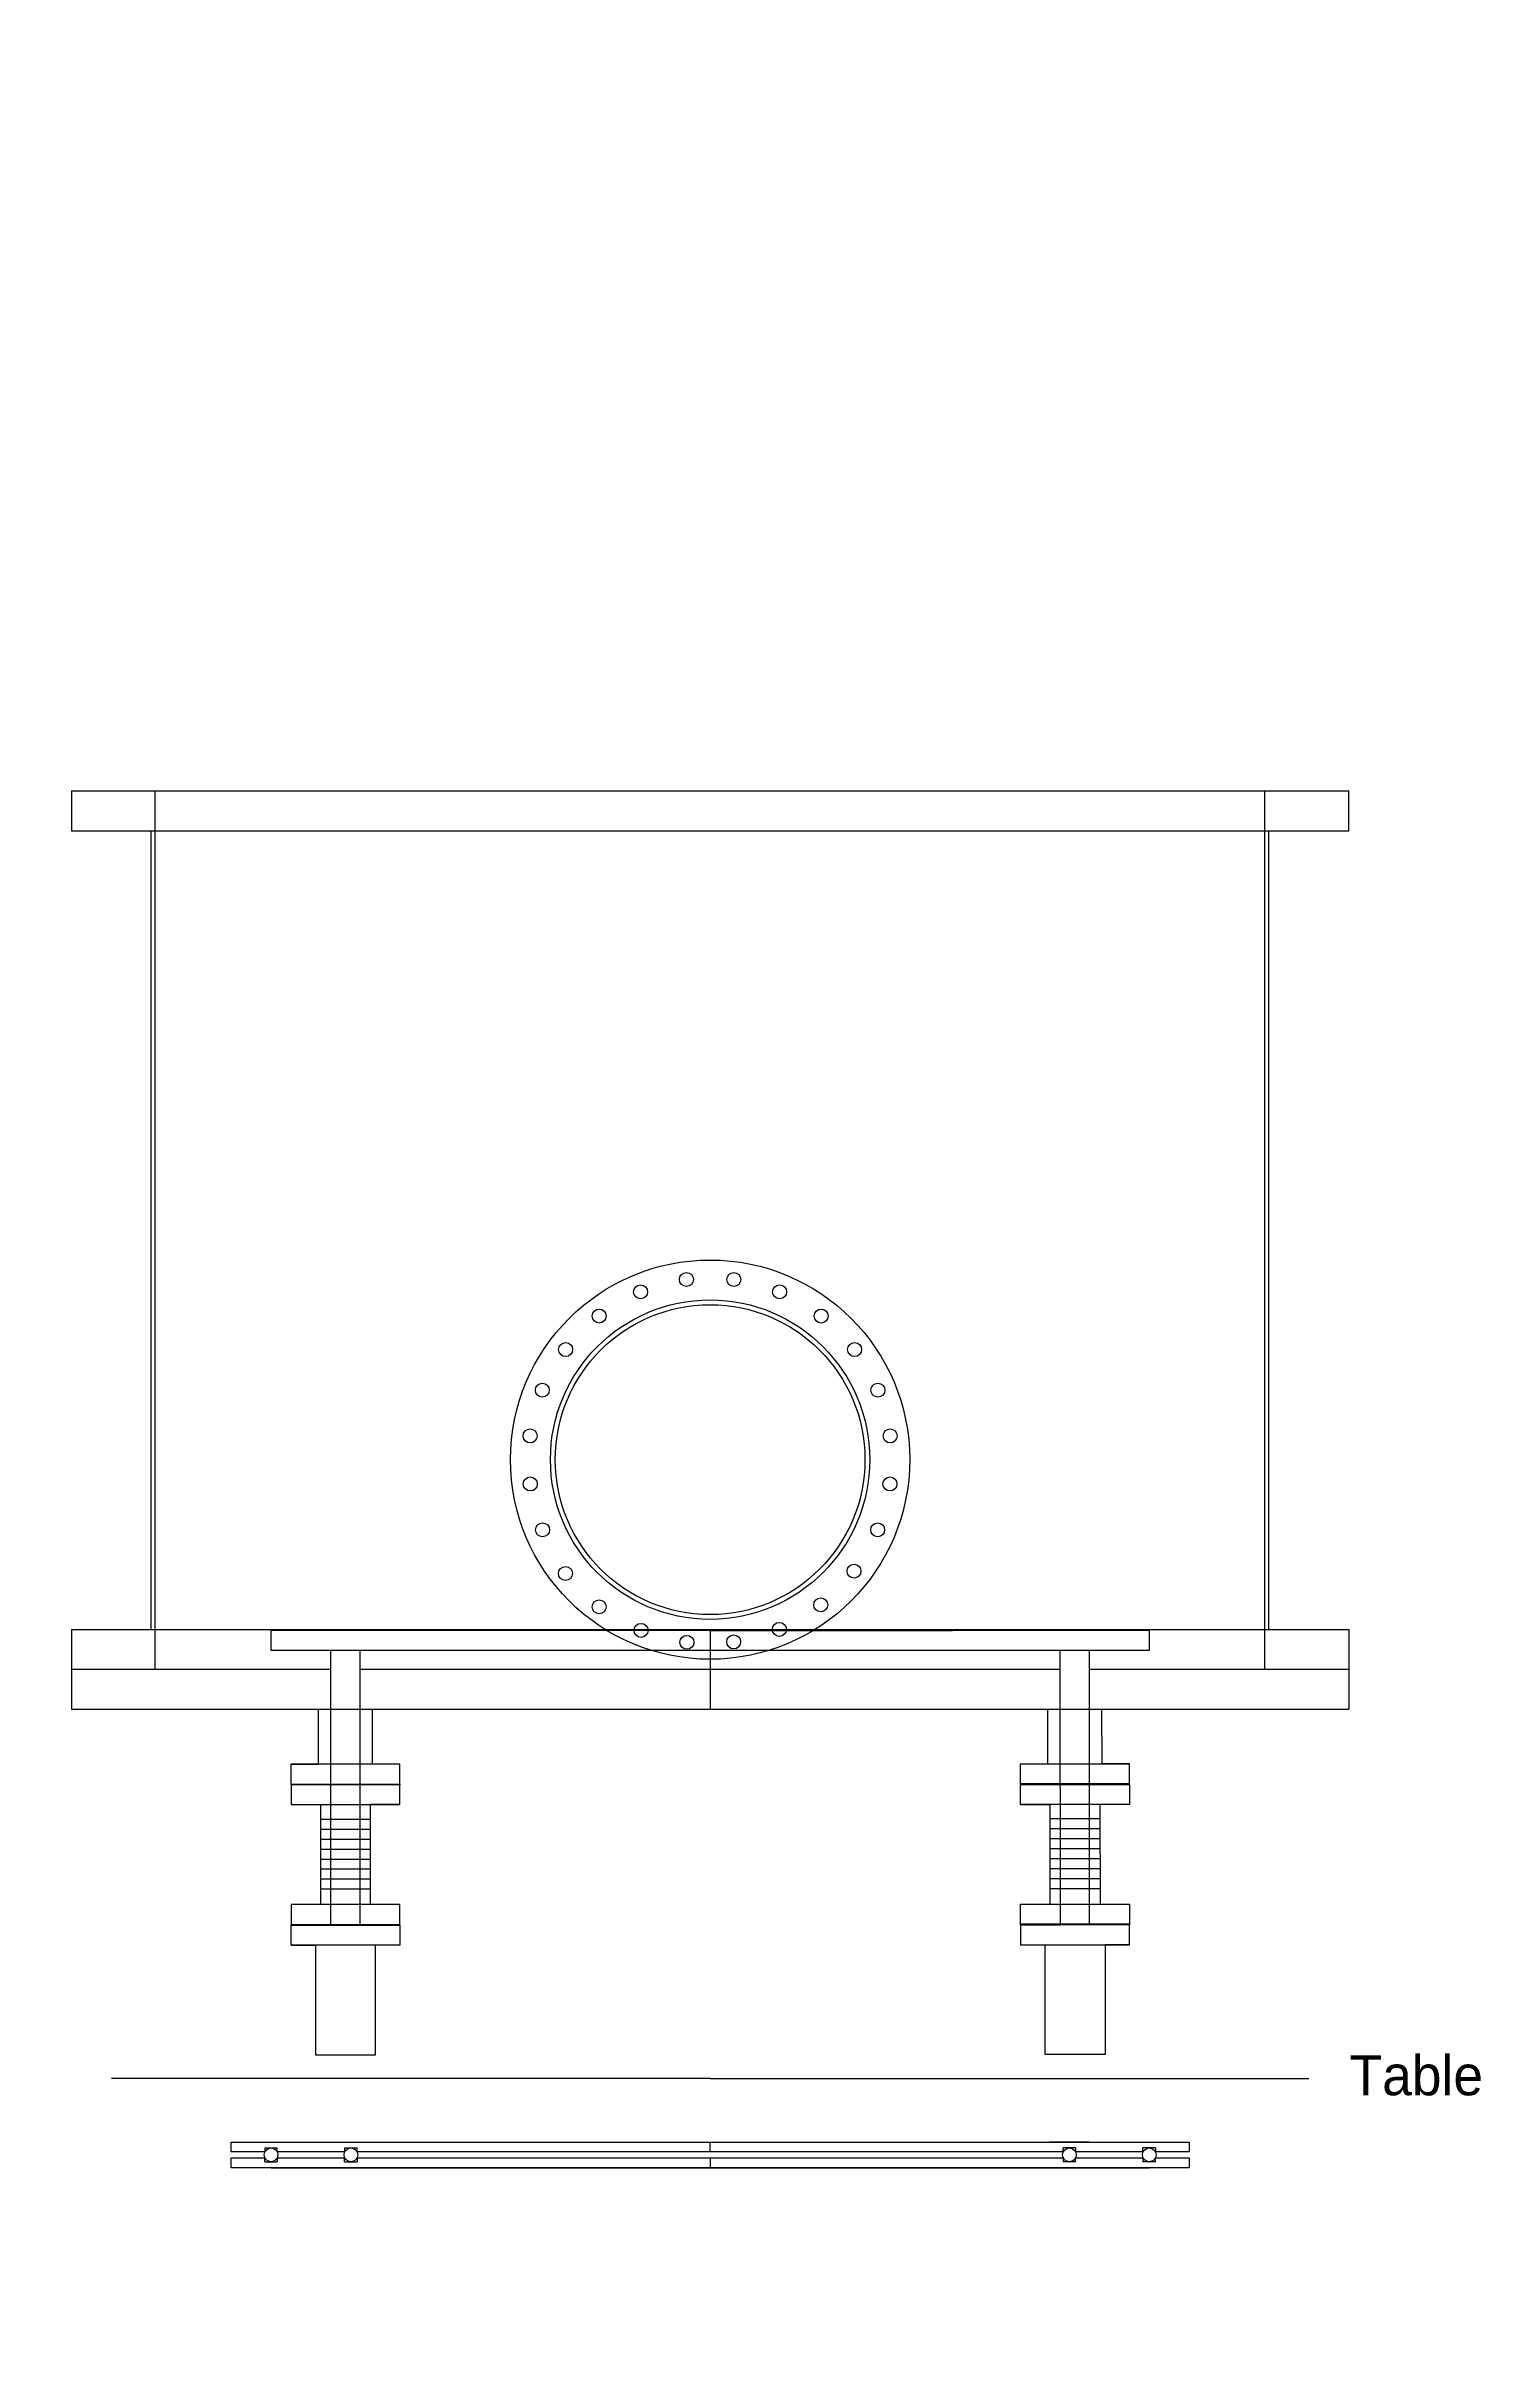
# Model space of a CAD drawing. Header units: inches. Extents: x -116 to 250, y -285 to 80.
# Drawn here: x -17 to 19, y -106.3 to -48.4 of the extents above; entities that cross this region are included whole.
import ezdxf

# ---------------------------------------------------------------- set-up
doc = ezdxf.new("R2010")
doc.units = ezdxf.units.IN
doc.header["$MEASUREMENT"] = 0
doc.layers.add('trajectories', color=3, linetype='Continuous')
doc.dimstyles.get("Standard").update_dxf_attribs({"dimtxt": 0.18, "dimasz": 0.18, "dimexe": 0.18, "dimexo": 0.0625, "dimgap": 0.09, "dimtad": 0, "dimtih": 1, "dimtoh": 1, "dimdec": 4, "dimzin": 0, "dimdsep": 46, "dimtxsty": 'Standard', "dimcen": 0.09, "dimadec": 0, "dimazin": 0, "dimtfac": 1, "dimtdec": 4, "dimtofl": 0, "dimtmove": 0, "dimatfit": 3, "dimfxl": 1, "dimtolj": 1, "dimtzin": 0, "dimarcsym": 0})

# ---------------------------------------------------------------- blocks, each defined once
blk = doc.blocks.new('*D70')
at = {"layer": 'Defpoints', "color": 0, "transparency": 16777216}
for p in [(-95.004, -15.875), (-94.198, -15.875), (-95.004, -22.448), (9.923, -181.559), (11.465, -181.696)]:
    blk.add_point(p, dxfattribs=at)
at = {"layer": 'trajectories', "color": 0, "lineweight": -2, "transparency": 16777216}
for p, q in [((-94.941, -15.875), (-94.018, -15.875)), ((-94.198, -16.055), (-94.198, -18.982)), ((-94.198, -22.268), (-94.198, -19.342)), ((-94.941, -22.448), (-94.018, -22.448)), ((9.205, -181.495), (9.744, -181.543)), ((11.375, -181.696), (11.555, -181.696)), ((11.465, -181.786), (11.465, -181.606))]:
    blk.add_line(p, q, dxfattribs=at)
at = {"layer": 'trajectories', "color": 0, "transparency": 16777216}
for points in [[(-94.228, -16.055), (-94.168, -16.055), (-94.198, -15.875)], [(-94.228, -22.268), (-94.168, -22.268), (-94.198, -22.448)], [(9.746, -181.513), (9.741, -181.573), (9.923, -181.559)]]:
    blk.add_solid(points, dxfattribs=at)
at = {"layer": 'trajectories', "color": 0, "transparency": 16777216, "char_height": 0.18, "attachment_point": 5}
for s, insert in [('\\A1;6.5729', (-94.198, -19.162)), ('\\A1;R1.5482', (8.605, -181.495))]:
    blk.add_mtext(s, dxfattribs=dict(at, insert=insert))
blk = doc.blocks.new('*D71')
at = {"layer": 'Defpoints', "color": 0, "transparency": 16777216}
for p in [(-95.004, -20.774), (-97.283, -22.448), (-95.004, -22.448), (2.429, -183.244), (11.465, -183.244), (11.465, -184.062)]:
    blk.add_point(p, dxfattribs=at)
at = {"layer": 'trajectories', "color": 0, "lineweight": -2, "transparency": 16777216}
for p, q in [((-97.283, -22.386), (-97.283, -20.594)), ((-97.103, -20.774), (-96.684, -20.774)), ((-95.184, -20.774), (-95.604, -20.774)), ((-95.004, -22.386), (-95.004, -20.594)), ((2.429, -183.307), (2.429, -184.242)), ((11.465, -183.307), (11.465, -184.242)), ((2.609, -184.062), (6.437, -184.062)), ((11.285, -184.062), (7.457, -184.062))]:
    blk.add_line(p, q, dxfattribs=at)
at = {"layer": 'trajectories', "color": 0, "transparency": 16777216}
for points in [[(-97.103, -20.744), (-97.103, -20.804), (-97.283, -20.774)], [(-95.184, -20.744), (-95.184, -20.804), (-95.004, -20.774)], [(2.609, -184.032), (2.609, -184.092), (2.429, -184.062)], [(11.285, -184.032), (11.285, -184.092), (11.465, -184.062)]]:
    blk.add_solid(points, dxfattribs=at)
at = {"layer": 'trajectories', "color": 0, "transparency": 16777216, "char_height": 0.18, "attachment_point": 5}
for s, insert in [('\\A1;2.2798', (-96.144, -20.774)), ('\\A1;9.0360', (6.947, -184.062))]:
    blk.add_mtext(s, dxfattribs=dict(at, insert=insert))

msp = doc.modelspace()

# ---------------------------------------------------------------- linework, layer by layer
for p, q in [((-16.32858, -67.00716), (-16.32858, -68.00716)), ((-16.32858, -67.00716), (15.67142, -67.00716)), ((-16.32858, -67.00716), (15.67142, -67.00716)), ((-14.22858, -89.00716), (-14.22858, -67.00716)), ((13.57142, -89.00716), (13.57142, -67.00716)), ((15.67142, -68.00716), (15.67142, -67.00716)), ((-16.32858, -68.00716), (15.67142, -68.00716)), ((-14.32858, -88.00716), (-14.32858, -68.00716)), ((13.67142, -88.00716), (13.67142, -68.00716)), ((-16.32858, -88.00716), (-2.96249, -88.00716)), ((-16.32858, -88.00716), (-16.32858, -89.00716)), ((-11.32858, -88.53841), (-11.32858, -88.03841)), ((10.67142, -88.03841), (-11.32858, -88.03841)), ((-0.32858, -88.03841), (-6.40128, -88.03841)), ((-2.96249, -88.00716), (2.30534, -88.00716)), ((-0.32858, -88.03841), (5.74412, -88.03841)), ((-0.32858, -88.03841), (-0.32858, -90.00716)), ((2.30534, -88.00716), (15.67142, -88.00716)), ((10.67142, -88.03841), (10.67142, -88.53841)), ((15.67142, -88.00716), (15.67142, -89.00716)), ((-9.82858, -88.53841), (-11.32858, -88.53841)), ((-9.82858, -95.41341), (-9.82858, -88.53841)), ((-9.09858, -88.53841), (-9.82858, -88.53841)), ((-9.09858, -95.41341), (-9.09858, -88.53841)), ((10.67142, -88.53841), (-9.09858, -88.53841)), ((8.44952, -95.40731), (8.44474, -88.53232)), ((9.17952, -95.40681), (9.17474, -88.53181)), ((-16.32858, -89.00716), (-9.82858, -89.00716)), ((-16.32858, -89.00716), (-9.82858, -89.00716)), ((-16.32858, -89.00716), (-16.32858, -90.00716)), ((-14.22858, -89.00716), (-11.32858, -89.00716)), ((-11.32858, -89.00716), (-9.82858, -89.00716)), ((-9.09858, -89.00716), (8.44507, -89.00716)), ((-9.09858, -89.00716), (8.44507, -89.00716)), ((9.17507, -89.00716), (15.67142, -89.00716)), ((9.17507, -89.00716), (15.67142, -89.00716)), ((15.67142, -89.00716), (15.67142, -90.00716)), ((-16.32858, -90.00716), (15.67142, -90.00716)), ((-10.14108, -91.38216), (-10.14108, -90.00716)), ((-8.78608, -91.38216), (-8.78608, -90.00716)), ((8.13422, -91.37628), (8.13326, -90.00128)), ((9.48922, -91.37534), (9.48826, -90.00034)), ((-8.09858, -91.38216), (-10.82858, -91.38216)), ((-10.82858, -91.38216), (-10.14108, -91.38216)), ((-10.82858, -91.88216), (-10.82858, -91.38216)), ((-8.09858, -91.38216), (-8.78608, -91.38216)), ((-8.09858, -91.88216), (-8.09858, -91.38216)), ((7.44672, -91.37676), (10.17672, -91.37486)), ((7.44672, -91.37676), (8.13422, -91.37628)), ((7.44706, -91.87676), (7.44672, -91.37676)), ((10.17672, -91.37486), (9.48922, -91.37534)), ((10.17706, -91.87486), (10.17672, -91.37486)), ((-10.82858, -91.88216), (-8.09858, -91.88216)), ((-10.82858, -91.89778), (-10.82858, -91.88216)), ((-8.09858, -91.89778), (-10.82858, -91.89778)), ((-10.82858, -91.89778), (-10.82858, -92.39778)), ((-8.09858, -91.88216), (-8.09858, -91.89778)), ((-8.09858, -92.39778), (-8.09858, -91.89778)), ((10.17706, -91.87486), (7.44706, -91.87676)), ((7.44706, -91.87676), (7.44707, -91.89238)), ((7.44707, -91.89238), (10.17707, -91.89049)), ((7.44742, -92.39238), (7.44707, -91.89238)), ((10.17707, -91.89049), (10.17706, -91.87486)), ((10.17707, -91.89049), (10.17742, -92.39049)), ((-10.82858, -92.39778), (-8.09858, -92.39778)), ((-10.82858, -92.39778), (-10.08858, -92.39778)), ((-10.08858, -92.39778), (-10.08858, -94.89778)), ((-10.08858, -92.75947), (-8.83858, -92.75947)), ((-10.08858, -92.75947), (-8.83858, -92.75947)), ((-8.09858, -92.39778), (-8.83858, -92.39778)), ((-8.83858, -94.89778), (-8.83858, -92.39778)), ((10.17742, -92.39049), (7.44742, -92.39238)), ((7.44742, -92.39238), (8.18742, -92.39187)), ((8.18916, -94.89187), (8.18742, -92.39187)), ((9.43767, -92.75269), (8.18767, -92.75356)), ((9.43767, -92.75269), (8.18767, -92.75356)), ((10.17742, -92.39049), (9.43742, -92.391)), ((9.43742, -92.391), (9.43916, -94.891)), ((-10.08858, -93.00947), (-8.83858, -93.00947)), ((-10.08858, -93.25947), (-8.83858, -93.25947)), ((9.43785, -93.00269), (8.18785, -93.00356)), ((9.43802, -93.25269), (8.18802, -93.25356)), ((-10.08858, -93.50947), (-8.83858, -93.50947)), ((-10.08858, -93.75947), (-8.83858, -93.75947)), ((9.43819, -93.50269), (8.18819, -93.50356)), ((9.43837, -93.75269), (8.18837, -93.75356)), ((-10.08858, -94.00947), (-8.83858, -94.00947)), ((-10.08858, -94.00947), (-8.83858, -94.00947)), ((-10.08858, -94.25947), (-8.83858, -94.25947)), ((-10.08858, -94.25947), (-8.83858, -94.25947)), ((-10.08858, -94.50947), (-8.83858, -94.50947)), ((9.43854, -94.00269), (8.18854, -94.00356)), ((9.43854, -94.00269), (8.18854, -94.00356)), ((9.43871, -94.25269), (8.18871, -94.25356)), ((9.43871, -94.25269), (8.18871, -94.25356)), ((9.43889, -94.50269), (8.18889, -94.50356)), ((-10.08858, -94.89778), (-10.82858, -94.89778)), ((-10.82858, -94.89778), (-10.82858, -95.39778)), ((-8.83858, -94.89778), (-10.08858, -94.89778)), ((-8.09858, -94.89778), (-8.83858, -94.89778)), ((-8.09858, -95.39778), (-8.09858, -94.89778)), ((7.44916, -94.89238), (8.18916, -94.89187)), ((7.4495, -95.39238), (7.44916, -94.89238)), ((8.18916, -94.89187), (9.43916, -94.891)), ((9.43916, -94.891), (10.17916, -94.89049)), ((10.17916, -94.89049), (10.1795, -95.39049)), ((-10.82858, -95.39778), (-8.09858, -95.39778)), ((-10.82858, -95.39778), (-10.82858, -95.41341)), ((-10.82858, -95.41341), (-8.09858, -95.41341)), ((-10.82858, -95.91341), (-10.82858, -95.41341)), ((-10.82858, -95.41341), (-9.82858, -95.41341)), ((-8.09858, -95.41341), (-9.09858, -95.41341)), ((-8.09858, -95.41341), (-8.09858, -95.39778)), ((-8.09858, -95.41341), (-8.09858, -95.91341)), ((10.1795, -95.39049), (7.4495, -95.39238)), ((7.44952, -95.40801), (7.4495, -95.39238)), ((10.17952, -95.40611), (7.44952, -95.40801)), ((7.44952, -95.40801), (8.44952, -95.40731)), ((7.44952, -95.40801), (7.44986, -95.90801)), ((10.17952, -95.40611), (9.17952, -95.40681)), ((10.1795, -95.39049), (10.17952, -95.40611)), ((10.17986, -95.90611), (10.17952, -95.40611)), ((-8.09858, -95.91341), (-10.82858, -95.91341)), ((-10.82858, -95.91341), (-10.21358, -95.91341)), ((-10.21358, -95.91341), (-10.21358, -98.66341)), ((-8.09858, -95.91341), (-8.71358, -95.91341)), ((-8.71358, -98.66341), (-8.71358, -95.91341)), ((7.44986, -95.90801), (10.17986, -95.90611)), ((7.44986, -95.90801), (8.06486, -95.90758)), ((8.06677, -98.65758), (8.06486, -95.90758)), ((10.17986, -95.90611), (9.56486, -95.90654)), ((9.56486, -95.90654), (9.56677, -98.65654)), ((-10.21358, -98.66341), (-8.71358, -98.66341)), ((9.56677, -98.65654), (8.06677, -98.65758)), ((-0.32858, -99.25716), (-15.32858, -99.25716)), ((-0.32858, -99.25716), (14.67142, -99.25716)), ((-12.32858, -100.84728), (11.67142, -100.84728)), ((-12.32858, -101.09728), (-12.32858, -100.84728)), ((-7.82858, -100.84728), (-7.45588, -100.84728)), ((-7.20128, -100.84728), (-6.65588, -100.84728)), ((-6.40128, -100.84728), (5.74412, -100.84728)), ((-0.32858, -101.09728), (-0.32858, -100.84728)), ((5.99872, -100.84728), (6.54412, -100.84728)), ((9.17142, -100.84728), (8.17142, -100.84728)), ((11.67142, -100.84728), (11.67142, -101.09728)), ((-11.48483, -101.09728), (-12.32858, -101.09728)), ((-12.32858, -101.49049), (-12.32858, -101.24049)), ((-12.32858, -101.24049), (-11.48483, -101.24049)), ((-11.48483, -100.99701), (-11.17233, -100.99701)), ((-11.48483, -100.99701), (-11.48483, -101.09728)), ((-11.48483, -101.34076), (-11.48483, -101.24049)), ((-11.48483, -101.34076), (-11.17233, -101.34076)), ((-11.17233, -101.09728), (-11.17233, -100.99701)), ((-9.48483, -101.09728), (-11.17233, -101.09728)), ((-11.17233, -101.24049), (-9.48483, -101.24049)), ((-11.17233, -101.24049), (-11.17233, -101.34076)), ((-9.48483, -100.99701), (-9.17233, -100.99701)), ((-9.48483, -100.99701), (-9.48483, -101.09728)), ((-9.48483, -101.34076), (-9.48483, -101.24049)), ((-9.48483, -101.34076), (-9.17233, -101.34076)), ((-9.17233, -101.09728), (-9.17233, -100.99701)), ((8.51517, -101.09728), (-9.17233, -101.09728)), ((-9.17233, -101.24049), (8.51517, -101.24049)), ((-9.17233, -101.24049), (-9.17233, -101.34076)), ((-0.32858, -101.24049), (-0.32858, -101.49049)), ((8.82767, -100.99701), (8.51517, -100.99701)), ((8.51517, -101.09728), (8.51517, -100.99701)), ((8.51517, -101.24049), (8.51517, -101.34076)), ((8.82767, -101.34076), (8.51517, -101.34076)), ((8.82767, -100.99701), (8.82767, -101.09728)), ((10.51517, -101.09728), (8.82767, -101.09728)), ((8.82767, -101.24049), (10.51517, -101.24049)), ((8.82767, -101.34076), (8.82767, -101.24049)), ((10.82767, -100.99701), (10.51517, -100.99701)), ((10.51517, -101.09728), (10.51517, -100.99701)), ((10.51517, -101.24049), (10.51517, -101.34076)), ((10.82767, -101.34076), (10.51517, -101.34076)), ((10.82767, -100.99701), (10.82767, -101.09728)), ((11.67142, -101.09728), (10.82767, -101.09728)), ((10.82767, -101.24049), (11.67142, -101.24049)), ((10.82767, -101.34076), (10.82767, -101.24049)), ((11.67142, -101.24049), (11.67142, -101.49049)), ((11.67142, -101.49049), (-12.32858, -101.49049)), ((-11.32858, -101.49049), (10.67142, -101.49049)), ((-9.82858, -101.49049), (-8.82858, -101.49049)), ((-6.65588, -101.49049), (-7.20128, -101.49049)), ((5.74412, -101.49049), (-6.40128, -101.49049)), ((6.54412, -101.49049), (5.99872, -101.49049)), ((7.17142, -101.49049), (6.79872, -101.49049))]:
    msp.add_line(p, q)
for centre, radius in [((-0.32858, -83.75716), 5), ((-2.06979, -79.55351), 0.175), ((-0.92247, -79.24608), 0.175), ((0.26532, -79.24608), 0.175), ((1.41263, -79.55351), 0.175), ((-0.32858, -83.75716), 4), ((-0.32858, -83.75716), 3.88), ((-3.10889, -80.16034), 0.175), ((2.45173, -80.16034), 0.175), ((-3.94878, -81.00023), 0.175), ((3.29163, -81.00023), 0.175), ((-4.53223, -82.01595), 0.175), ((3.87507, -82.01595), 0.175), ((-4.83965, -83.16326), 0.175), ((4.1825, -83.16326), 0.175), ((-4.83367, -84.36657), 0.175), ((4.17651, -84.36657), 0.175), ((-4.52624, -85.51388), 0.175), ((3.86909, -85.51388), 0.175), ((3.27606, -86.54873), 0.175), ((-3.95366, -86.60829), 0.175), ((-3.10837, -87.44275), 0.175), ((2.4416, -87.39402), 0.175), ((-2.05946, -88.03247), 0.175), ((1.40644, -88.00754), 0.175), ((-0.91019, -88.33249), 0.175), ((0.26113, -88.32236), 0.175), ((-11.32858, -101.16889), 0.17188), ((-11.32858, -101.16889), 0.17188), ((-9.32858, -101.16889), 0.17188), ((-9.32858, -101.16889), 0.17188), ((8.67142, -101.16889), 0.17188), ((8.67142, -101.16889), 0.17188), ((10.67142, -101.16889), 0.17188), ((10.67142, -101.16889), 0.17188)]:
    msp.add_circle(centre, radius)

# ---------------------------------------------------------------- texts
msp.add_text('Table', height=1).set_placement((15.69082, -99.67718))

# ---------------------------------------------------------------- dimensions: what is measured, and where the dimension line sits
at = {"layer": 'trajectories'}
dim = msp.add_radius_dim(center=(11.46511, -181.69605), mpoint=(9.923, -181.55878), dimstyle='Standard', dxfattribs=at)
dim.commit()
dim.dimension.update_dxf_attribs({"geometry": '*D70', "text_midpoint": (9.20473, -181.49485), "dimtype": 164})
dim = msp.add_linear_dim(base=(11.46511, -184.06151), p1=(2.4291, -183.24426), p2=(11.46511, -183.24426), dimstyle='Standard', dxfattribs=at)
dim.commit()
dim.dimension.update_dxf_attribs({"geometry": '*D71', "text_midpoint": (6.9471, -184.06151)})

doc.saveas('drawing.dxf')
